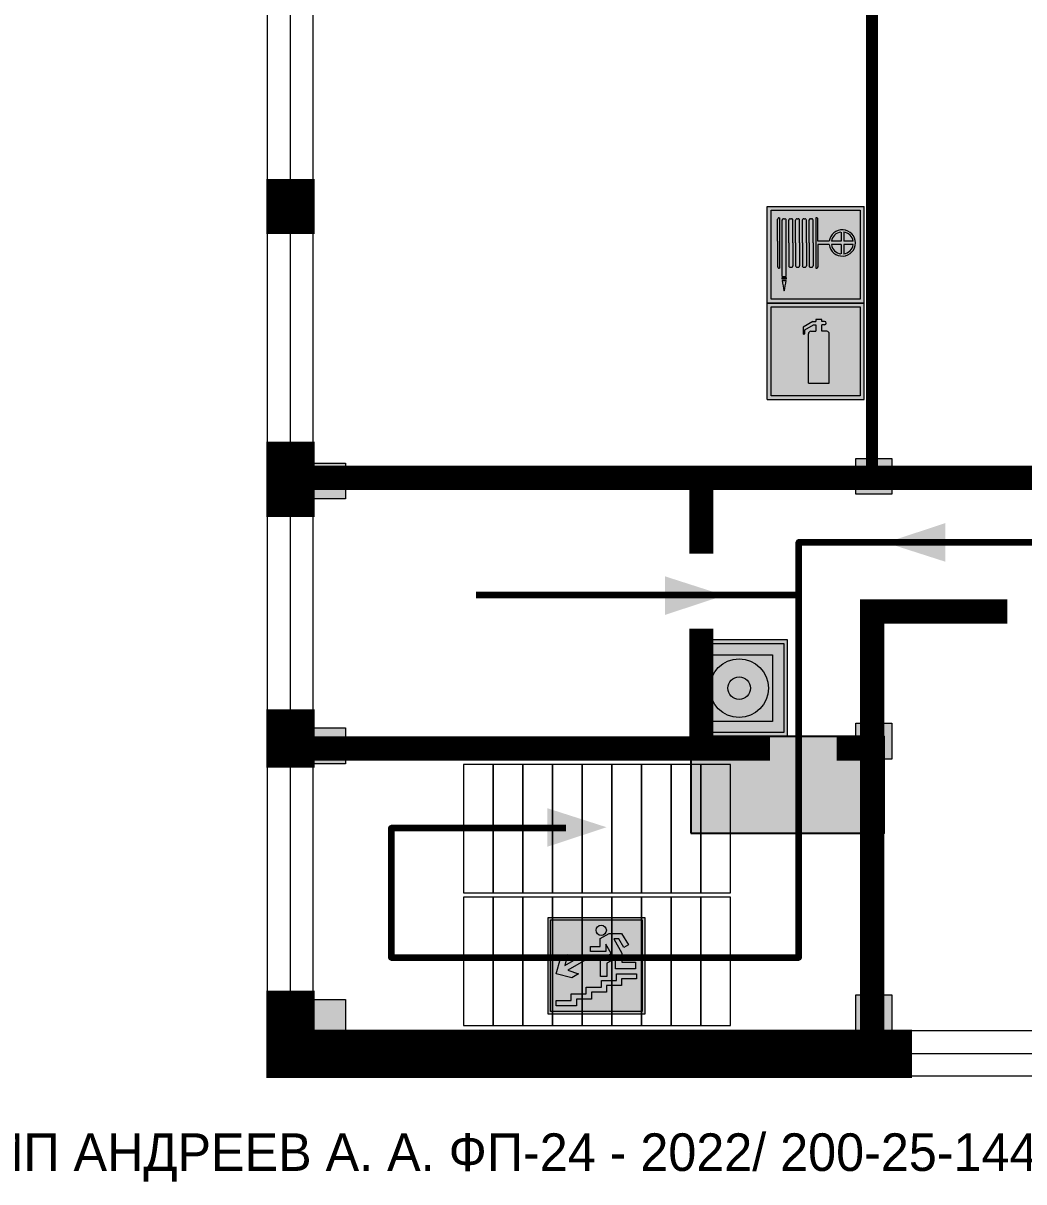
# Model space of a CAD drawing. Header units: millimetres. Extents: x 13810 to 67229, y 12374 to 21950.
# Drawn here: x 24899.3 to 24973.8, y 15349.4 to 15435.7 of the extents above; entities that cross this region are included whole.
import ezdxf

# ---------------------------------------------------------------- set-up
doc = ezdxf.new("R2010")
doc.units = ezdxf.units.MM
doc.layers.add('План_Штампы', color=7, linetype='Continuous')
doc.styles.add('обычный', font='arial.ttf')

# ---------------------------------------------------------------- blocks, each defined once
blk = doc.blocks.new('A$C7B4425F7')
at = {"true_color": 0xffffff}
blk.add_hatch(color=7, dxfattribs=at).paths.add_polyline_path([(0, 0), (-16, 0), (-16, -8), (0, -8)])
h = blk.add_hatch(color=126)
h.paths.add_polyline_path([(-0.2, -0.2), (-15.8, -0.2), (-15.8, -7.8), (-0.2, -7.8)])
h.paths.add_polyline_path([(-11.765, -2.031), (-11.765, -3.656), (-11.17, -3.656, -0.568275), (-11.17, -6.176), (-12.579, -6.176), (-12.579, -2.031)], flags=16)
h.paths.add_polyline_path([(-13.327, -4.117, -0.495768), (-13.589, -6.176), (-15.031, -6.176), (-15.031, -2.031), (-13.589, -2.031, -0.487973)], flags=16)
h.paths.add_polyline_path([(-10.252, -2.031), (-9.479, -2.031), (-9.479, -6.176), (-10.252, -6.176)], flags=16)
h.paths.add_polyline_path([(-13.842, -3.686), (-14.24, -3.686), (-14.24, -3.034), (-13.897, -3.034, -0.692621)], flags=0)
h.paths.add_polyline_path([(-9.15, -2.031), (-8.395, -2.031), (-8.039, -3.067), (-7.683, -2.031), (-6.928, -2.031), (-7.641, -4.104), (-6.928, -6.176), (-7.683, -6.176), (-8.039, -5.14), (-8.395, -6.176), (-9.15, -6.176), (-8.438, -4.104)], flags=16)
h.paths.add_polyline_path([(-11.761, -4.463), (-11.418, -4.463, -0.692621), (-11.362, -5.116), (-11.761, -5.116)], flags=0)
h.paths.add_polyline_path([(-13.897, -5.2), (-14.24, -5.2), (-14.24, -4.547), (-13.842, -4.547, -0.708038)], flags=0)
edge = h.paths.add_edge_path(flags=16)
edge.add_ellipse((-5.508, -4.079), major_axis=(0, 2.049), ratio=0.586184, start_angle=0, end_angle=360)
edge = h.paths.add_edge_path(flags=0)
edge.add_ellipse((-5.508, -4.079), major_axis=(0, 1.142), ratio=0.454828, start_angle=0, end_angle=360)
h.paths.add_polyline_path([(-4.129, -4.964, 0.377264), (-3.477, -4.517, 0.0555), (-3.157, -2.031), (-1.659, -2.031), (-1.659, -4.964), (-0.957, -4.964), (-0.957, -7.009), (-1.745, -7.009), (-1.745, -6.176), (-3.297, -6.176), (-3.297, -7.02), (-4.129, -7.02)], flags=16)
h.paths.add_polyline_path([(-2.725, -2.913), (-2.279, -2.913), (-2.279, -4.964), (-3.052, -4.964, 0.079136)], flags=0)
at = {"color": 126}
blk.add_lwpolyline([(-16, -8), (0, -8), (0, 0), (-16, 0)], close=True, dxfattribs=at)
blk = doc.blocks.new('A$C54414219')
at = {"true_color": 0xffffff}
h = blk.add_hatch(color=7, dxfattribs=at)
h.paths.add_polyline_path([(2.39, -9.45), (2.39, -18.3), (11.23, -18.3), (11.23, -9.45)], flags=0)
h.paths.add_polyline_path([(10.71, -13.87, -1), (2.92, -13.87, -1)], flags=0)
h.paths.add_polyline_path([(8.3, -13.87, -1), (5.33, -13.87, -1)], flags=0)
h.paths.add_polyline_path([(0.41, -7.47), (0.41, -20.27), (13.21, -20.27), (13.21, -7.47)])
h.paths.add_polyline_path([(0.92, -19.77), (12.71, -19.77), (12.71, -7.98), (0.92, -7.98)], flags=16)
h.paths.add_polyline_path([(11.23, -9.45), (11.23, -18.3), (2.39, -18.3), (2.39, -9.45)], flags=0)
at = {"lineweight": 5}
h = blk.add_hatch(color=242, dxfattribs=at)
h.paths.add_polyline_path([(12.71, -7.98), (0.92, -7.98), (0.92, -19.77), (12.71, -19.77)])
h.paths.add_polyline_path([(11.23, -18.3), (2.39, -18.3), (2.39, -9.45), (11.23, -9.45)], flags=16)
h.paths.add_polyline_path([(10.71, -13.87, -1), (2.92, -13.87, -1)], flags=0)
h.paths.add_polyline_path([(8.3, -13.87, -1), (5.33, -13.87, -1)], flags=0)
at = {"true_color": 0xffffff}
h = blk.add_hatch(color=7, dxfattribs=at)
h.paths.add_polyline_path([(2.39, -9.45), (2.39, -18.3), (11.23, -18.3), (11.23, -9.45)])
h.paths.add_polyline_path([(10.71, -13.87, -1), (2.92, -13.87, -1)], flags=16)
h.paths.add_polyline_path([(8.3, -13.87, -1), (5.33, -13.87, -1)], flags=0)
at = {"lineweight": 5}
h = blk.add_hatch(color=242, dxfattribs=at)
h.paths.add_polyline_path([(2.92, -13.87, 1), (10.71, -13.87, 1)])
h.paths.add_polyline_path([(8.3, -13.87, -1), (5.33, -13.87, -1)], flags=16)
at = {"color": 242, "lineweight": 5}
for p, q in [((0.41, -20.27), (0.41, -7.47)), ((0.41, -7.47), (13.21, -7.47)), ((0.41, -7.47), (13.21, -7.47)), ((13.21, -20.27), (13.21, -7.47)), ((0.41, -20.27), (13.21, -20.27))]:
    blk.add_line(p, q, dxfattribs=at)
for points in [[(0.92, -7.98), (12.71, -7.98), (12.71, -19.77), (0.92, -19.77)], [(2.39, -9.45), (11.23, -9.45), (11.23, -18.3), (2.39, -18.3)]]:
    blk.add_lwpolyline(points, close=True, dxfattribs=at)
for radius in [3.89, 1.49]:
    blk.add_circle((6.81, -13.87), radius, dxfattribs=at)
blk = doc.blocks.new('вниз 3')
at = {"lineweight": 0, "true_color": 0xffffff}
h = blk.add_hatch(color=7, dxfattribs=at)
h.dxf.hatch_style = 1
h.paths.add_polyline_path([(40997.497, -4475.686), (40997.253, -4475.284), (40995.761, -4476.146), (40995.972, -4475.233), (40995.394, -4475.564), (40995.047, -4476.834), (40996.329, -4477.171), (40996.905, -4476.83), (40995.999, -4476.549)], flags=0)
h.paths.add_polyline_path([(40999.811, -4473.953), (41000.217, -4473.953), (41000.645, -4474.666), (41001.025, -4474.432), (41000.463, -4473.487), (41000.424, -4473.487), (40999.433, -4473.487), (40998.679, -4473.917), (40998.679, -4474.571), (40997.884, -4474.571), (40997.884, -4475.003), (40999.145, -4475.003), (40999.145, -4474.432), (40999.145, -4474.383), (40999.586, -4475.15), (40998.717, -4475.67), (40998.717, -4477.062), (40999.238, -4477.062), (40999.238, -4475.964), (40999.945, -4475.563), (40999.945, -4476.425), (41001.611, -4476.425), (41001.611, -4475.876), (41000.466, -4475.876), (41000.466, -4475.121)], flags=0)
h.paths.add_polyline_path([(40999.2, -4473.237, 1), (40998.348, -4473.237, 1)], flags=0)
h.paths.add_polyline_path([(41000.458, -4477.262), (41001.687, -4477.262), (41001.687, -4476.836), (41000.029, -4476.836), (41000.029, -4477.393), (40998.784, -4477.393), (40998.784, -4477.954), (40997.534, -4477.954), (40997.534, -4478.5), (40996.288, -4478.5), (40996.288, -4479.058), (40995.053, -4479.058), (40995.053, -4479.479), (40995.289, -4479.479), (40996.718, -4479.479), (40996.718, -4478.923), (40997.971, -4478.923), (40997.971, -4478.361), (40999.197, -4478.361), (40999.197, -4477.812), (41000.458, -4477.812)], flags=0)
h.paths.add_polyline_path([(41002.371, -4472.173), (40994.371, -4472.173), (40994.371, -4480.173), (41002.371, -4480.173)])
h.paths.add_polyline_path([(41002.161, -4479.957), (40994.572, -4479.957), (40994.572, -4472.372), (41002.161, -4472.372)], flags=16)
h.paths.add_polyline_path([(41001.611, -4475.876), (41001.611, -4476.425), (40999.945, -4476.425), (40999.945, -4475.563), (40999.238, -4475.964), (40999.238, -4477.062), (40998.717, -4477.062), (40998.717, -4475.67), (40999.586, -4475.15), (40999.145, -4474.383), (40999.145, -4474.432), (40999.145, -4475.003), (40997.884, -4475.003), (40997.884, -4474.571), (40998.679, -4474.571), (40998.679, -4473.917), (40999.433, -4473.487), (41000.424, -4473.487), (41000.463, -4473.487), (41001.025, -4474.432), (41000.645, -4474.666), (41000.217, -4473.953), (40999.811, -4473.953), (41000.466, -4475.121), (41000.466, -4475.876)], flags=0)
h.paths.add_polyline_path([(41001.687, -4476.836), (41001.687, -4477.262), (41000.458, -4477.262), (41000.458, -4477.812), (40999.197, -4477.812), (40999.197, -4478.361), (40997.971, -4478.361), (40997.971, -4478.923), (40996.718, -4478.923), (40996.718, -4479.479), (40995.053, -4479.479), (40995.053, -4479.058), (40996.288, -4479.058), (40996.288, -4478.5), (40997.534, -4478.5), (40997.534, -4477.954), (40998.784, -4477.954), (40998.784, -4477.393), (41000.029, -4477.393), (41000.029, -4476.836)], flags=0)
h.paths.add_polyline_path([(40998.348, -4473.237, -1), (40999.2, -4473.237, -1)], flags=0)
h.paths.add_polyline_path([(40997.497, -4475.686), (40995.999, -4476.549), (40996.905, -4476.83), (40996.329, -4477.171), (40995.047, -4476.834), (40995.394, -4475.564), (40995.972, -4475.233), (40995.761, -4476.146), (40997.253, -4475.284)], flags=0)
at = {"lineweight": 0}
h = blk.add_hatch(color=126, dxfattribs=at)
h.dxf.hatch_style = 1
h.paths.add_polyline_path([(41002.161, -4472.372), (40994.572, -4472.372), (40994.572, -4479.957), (41002.161, -4479.957)])
h.paths.add_polyline_path([(40995.972, -4475.233), (40995.761, -4476.146), (40997.253, -4475.284), (40997.497, -4475.686), (40995.999, -4476.549), (40996.905, -4476.83), (40996.329, -4477.171), (40995.047, -4476.834), (40995.394, -4475.564)], flags=16)
h.paths.add_polyline_path([(40997.884, -4474.571), (40998.679, -4474.571), (40998.679, -4473.917), (40999.433, -4473.487), (41000.424, -4473.487), (41000.463, -4473.487), (41001.025, -4474.432), (41000.645, -4474.666), (41000.217, -4473.953), (40999.811, -4473.953), (41000.466, -4475.121), (41000.466, -4475.876), (41001.611, -4475.876), (41001.611, -4476.425), (40999.945, -4476.425), (40999.945, -4475.563), (40999.238, -4475.964), (40999.238, -4477.062), (40998.717, -4477.062), (40998.717, -4475.67), (40999.586, -4475.15), (40999.145, -4474.383), (40999.145, -4474.432), (40999.145, -4475.003), (40997.884, -4475.003)], flags=16)
h.paths.add_polyline_path([(40998.348, -4473.237, -1), (40999.2, -4473.237, -1)], flags=16)
h.paths.add_polyline_path([(40997.534, -4477.954), (40998.784, -4477.954), (40998.784, -4477.393), (41000.029, -4477.393), (41000.029, -4476.836), (41001.687, -4476.836), (41001.687, -4477.262), (41000.458, -4477.262), (41000.458, -4477.812), (40999.197, -4477.812), (40999.197, -4478.361), (40997.971, -4478.361), (40997.971, -4478.923), (40996.718, -4478.923), (40996.718, -4479.479), (40995.053, -4479.479), (40995.053, -4479.058), (40996.288, -4479.058), (40996.288, -4478.5), (40997.534, -4478.5)], flags=16)
at = {"lineweight": 0, "true_color": 0xffffff}
h = blk.add_hatch(color=7, dxfattribs=at)
h.dxf.hatch_style = 1
h.paths.add_polyline_path([(40999.2, -4473.237, 1), (40998.348, -4473.237, 1)])
h.paths.add_polyline_path([(40999.811, -4473.953), (41000.217, -4473.953), (41000.645, -4474.666), (41001.025, -4474.432), (41000.463, -4473.487), (41000.424, -4473.487), (40999.433, -4473.487), (40998.679, -4473.917), (40998.679, -4474.571), (40997.884, -4474.571), (40997.884, -4475.003), (40999.145, -4475.003), (40999.145, -4474.432), (40999.145, -4474.383), (40999.586, -4475.15), (40998.717, -4475.67), (40998.717, -4477.062), (40999.238, -4477.062), (40999.238, -4475.964), (40999.945, -4475.563), (40999.945, -4476.425), (41001.611, -4476.425), (41001.611, -4475.876), (41000.466, -4475.876), (41000.466, -4475.121)])
h.paths.add_polyline_path([(40999.197, -4477.812), (41000.458, -4477.812), (41000.458, -4477.262), (41001.687, -4477.262), (41001.687, -4476.836), (41000.029, -4476.836), (41000.029, -4477.393), (40998.784, -4477.393), (40998.784, -4477.954), (40997.534, -4477.954), (40997.534, -4478.5), (40996.288, -4478.5), (40996.288, -4479.058), (40995.053, -4479.058), (40995.053, -4479.479), (40995.289, -4479.479), (40996.718, -4479.479), (40996.718, -4478.923), (40997.971, -4478.923), (40997.971, -4478.361), (40999.197, -4478.361)])
h.paths.add_polyline_path([(40997.497, -4475.686), (40997.253, -4475.284), (40995.761, -4476.146), (40995.972, -4475.233), (40995.394, -4475.564), (40995.047, -4476.834), (40996.329, -4477.171), (40996.905, -4476.83), (40995.999, -4476.549)])
at = {"color": 126, "lineweight": 0}
for points in [[(40994.371, -4472.173), (41002.371, -4472.173), (41002.371, -4480.173), (40994.371, -4480.173)], [(40994.572, -4472.372), (41002.161, -4472.372), (41002.161, -4479.957), (40994.572, -4479.957)]]:
    blk.add_lwpolyline(points, close=True, dxfattribs=at)
for points in [[(40999.145, -4474.432), (40999.145, -4475.003), (40997.884, -4475.003), (40997.884, -4474.571), (40998.679, -4474.571), (40998.679, -4473.917), (40999.433, -4473.487), (41000.424, -4473.487), (41000.463, -4473.487), (41001.025, -4474.432), (41000.645, -4474.666), (41000.217, -4473.953), (40999.811, -4473.953), (41000.466, -4475.121), (41000.466, -4475.876), (41001.611, -4475.876), (41001.611, -4476.425), (40999.945, -4476.425), (40999.945, -4475.563), (40999.238, -4475.964), (40999.238, -4477.062), (40998.717, -4477.062), (40998.717, -4475.67), (40999.586, -4475.15), (40999.145, -4474.383), (40999.145, -4474.432)], [(40995.047, -4476.834), (40995.394, -4475.564), (40995.972, -4475.233), (40995.761, -4476.146), (40997.253, -4475.284), (40997.497, -4475.686), (40995.999, -4476.549), (40996.905, -4476.83), (40996.329, -4477.171), (40995.047, -4476.834)], [(40995.289, -4479.479), (40995.053, -4479.479), (40995.053, -4479.058), (40996.288, -4479.058), (40996.288, -4478.5), (40997.534, -4478.5), (40997.534, -4477.954), (40998.784, -4477.954), (40998.784, -4477.393), (41000.029, -4477.393), (41000.029, -4476.836), (41001.687, -4476.836), (41001.687, -4477.262), (41000.458, -4477.262), (41000.458, -4477.812), (40999.197, -4477.812), (40999.197, -4478.361), (40997.971, -4478.361), (40997.971, -4478.923), (40996.718, -4478.923), (40996.718, -4479.479), (40995.053, -4479.479)]]:
    blk.add_lwpolyline(points, dxfattribs=at)
blk.add_circle((40998.774, -4473.237), 0.426, dxfattribs=at)
blk = doc.blocks.new('A$C3AD82952')
at = {"true_color": 0xf5f5ff}
h = blk.add_hatch(color=7, dxfattribs=at)
h.dxf.hatch_style = 1
h.paths.add_polyline_path([(8.21, 8.73, 0.414214), (7.89, 9.05), (7.22, 9.05), (7.22, 9.92), (7.59, 9.92, 1), (7.57, 10.36), (7.22, 10.36), (7.22, 10.6), (6.43, 10.6), (6.43, 10.36), (6.01, 10.36), (4.74, 9.59), (4.74, 8.69), (4.98, 8.73), (4.98, 9.26), (6.12, 9.91), (6.43, 9.91), (6.43, 9.05), (5.76, 9.05, 0.414214), (5.44, 8.73), (5.44, 2.2), (8.21, 2.2)], flags=0)
h.paths.add_polyline_path([(12.8, 12.8), (0, 12.8), (0, 0), (12.8, 0)])
h.paths.add_polyline_path([(0.51, 12.29), (12.29, 12.29), (12.29, 0.51), (0.51, 0.51)], flags=16)
h.paths.add_polyline_path([(4.74, 9.59), (6.01, 10.36), (6.43, 10.36), (6.43, 10.6), (7.22, 10.6), (7.22, 10.36), (7.59, 10.36, -0.94586), (7.59, 9.92), (7.22, 9.92), (7.22, 9.05), (7.89, 9.05, -0.414214), (8.21, 8.73), (8.21, 2.2), (5.44, 2.2), (5.44, 8.73, -0.414214), (5.76, 9.05), (6.43, 9.05), (6.43, 9.91), (6.12, 9.91), (4.98, 9.26), (4.98, 8.73), (4.74, 8.69)], flags=0)
h = blk.add_hatch(color=242)
h.dxf.hatch_style = 1
h.paths.add_polyline_path([(12.29, 12.29), (0.51, 12.29), (0.51, 0.51), (12.29, 0.51)])
h.paths.add_polyline_path([(4.74, 8.69), (4.74, 9.59), (6.01, 10.36), (6.43, 10.36), (6.43, 10.6), (7.22, 10.6), (7.22, 10.36), (7.59, 10.36, -0.94586), (7.59, 9.92), (7.22, 9.92), (7.22, 9.05), (7.89, 9.05, -0.414214), (8.21, 8.73), (8.21, 2.2), (5.44, 2.2), (5.44, 8.73, -0.414214), (5.76, 9.05), (6.43, 9.05), (6.43, 9.91), (6.12, 9.91), (4.98, 9.26), (4.98, 8.73)], flags=16)
h = blk.add_hatch(color=7, dxfattribs=at)
h.dxf.hatch_style = 1
h.paths.add_polyline_path([(8.21, 8.73, 0.414214), (7.89, 9.05), (7.22, 9.05), (7.22, 9.92), (7.59, 9.92, 1), (7.57, 10.36), (7.22, 10.36), (7.22, 10.6), (6.43, 10.6), (6.43, 10.36), (6.01, 10.36), (4.74, 9.59), (4.74, 8.69), (4.98, 8.73), (4.98, 9.26), (6.12, 9.91), (6.43, 9.91), (6.43, 9.05), (5.76, 9.05, 0.414214), (5.44, 8.73), (5.44, 2.2), (8.21, 2.2)])
at = {"color": 242, "lineweight": 5}
for p, q in [((0, 0), (0, 12.8)), ((0, 12.8), (12.8, 12.8)), ((12.8, 0), (12.8, 12.8)), ((6.01, 10.36), (4.74, 9.59)), ((4.74, 9.59), (4.74, 8.69)), ((4.98, 9.26), (6.12, 9.91)), ((4.98, 8.73), (4.98, 9.26)), ((6.01, 10.36), (6.43, 10.36)), ((6.12, 9.91), (6.43, 9.91)), ((7.22, 10.6), (6.43, 10.6)), ((6.43, 10.6), (6.43, 10.36)), ((6.43, 9.91), (6.43, 9.05)), ((7.22, 10.36), (7.22, 10.6)), ((7.59, 10.36), (7.22, 10.36)), ((7.22, 9.05), (7.22, 9.92)), ((7.59, 9.92), (7.22, 9.92)), ((4.74, 8.69), (4.98, 8.73)), ((5.44, 2.2), (5.44, 8.73)), ((5.76, 9.05), (6.43, 9.05)), ((7.89, 9.05), (7.22, 9.05)), ((8.21, 2.2), (8.21, 8.73)), ((5.44, 2.2), (8.21, 2.2)), ((0, 0), (12.8, 0))]:
    blk.add_line(p, q, dxfattribs=at)
blk.add_lwpolyline([(0.51, 12.29), (12.29, 12.29), (12.29, 0.51), (0.51, 0.51)], close=True, dxfattribs=at)
for centre, radius, start, end in [((7.58, 10.14), 0.223, 273.1875, 86.8125), ((5.76, 8.73), 0.32, 90, 180), ((7.89, 8.73), 0.32, 0, 90)]:
    blk.add_arc(centre, radius, start, end, dxfattribs=at)
blk = doc.blocks.new('A$C37112FD5')
at = {"true_color": 0xf5f5ff}
h = blk.add_hatch(color=7, dxfattribs=at)
h.dxf.hatch_style = 1
h.paths.add_polyline_path([(12.8, -7.4), (0, -7.4), (0, -20.2), (12.8, -20.2)])
h.paths.add_polyline_path([(12.29, -7.91), (12.29, -19.69), (0.51, -19.69), (0.51, -7.91)], flags=16)
h.paths.add_polyline_path([(4.98, -9.04, -0.42597), (5.17, -9.22), (5.17, -12.25), (5.17, -15.29, -0.432244), (4.98, -15.47), (4.83, -15.47, -0.42597), (4.64, -15.29), (4.64, -12.25), (4.64, -9.22, -0.432244), (4.83, -9.04)], flags=0)
h.paths.add_polyline_path([(4.28, -9.22), (4.28, -12.25), (4.28, -15.29, -0.432244), (4.09, -15.47), (3.94, -15.47, -0.42597), (3.75, -15.29), (3.75, -12.25), (3.75, -9.22, -0.432244), (3.94, -9.04), (4.09, -9.04, -0.42597)], flags=0)
h.paths.add_polyline_path([(5.72, -9.04), (5.87, -9.04, -0.42597), (6.06, -9.22), (6.06, -12.25), (6.06, -15.29, -0.432244), (5.87, -15.47), (5.72, -15.47, -0.42597), (5.53, -15.29), (5.53, -12.25), (5.53, -9.22, -0.432244)], flags=0)
h.paths.add_polyline_path([(6.42, -8.9), (6.5, -8.9, -0.42597), (6.69, -9.08), (6.69, -12.03), (8.21, -12.03, -15.824349), (8.21, -12.47), (6.69, -12.47), (6.69, -15.42, -0.432244), (6.5, -15.6), (6.42, -15.6)], flags=0)
h.paths.add_polyline_path([(3.39, -9.22), (3.39, -12.25), (3.39, -15.29, -0.432244), (3.2, -15.47), (3.05, -15.47, -0.42597), (2.85, -15.29), (2.85, -12.25), (2.85, -9.22, -0.432244), (3.05, -9.04), (3.2, -9.04, -0.42597)], flags=0)
h.paths.add_polyline_path([(2.5, -9.22), (2.5, -16.71), (1.96, -16.71), (1.96, -9.22, -0.432244), (2.15, -9.04), (2.31, -9.04, -0.42597)], flags=0)
h.paths.add_polyline_path([(1.61, -8.9), (1.61, -15.6), (1.57, -15.6, -0.42597), (1.37, -15.42), (1.37, -12.03), (1.37, -9.09, -0.432244), (1.57, -8.9)], flags=0)
h.paths.add_polyline_path([(9.76, -10.81), (9.76, -12.03), (8.49, -12.03, -0.336371)], flags=0)
h.paths.add_polyline_path([(8.49, -12.47), (9.76, -12.47), (9.76, -13.7, -0.336371)], flags=0)
h.paths.add_polyline_path([(10.11, -10.81, -0.336371), (11.38, -12.03), (10.11, -12.03)], flags=0)
h.paths.add_polyline_path([(10.11, -12.47), (11.38, -12.47, -0.336371), (10.11, -13.7)], flags=0)
h.paths.add_polyline_path([(2.5, -16.84), (2.5, -17.05), (1.97, -17.05), (1.97, -16.84)], flags=0)
h.paths.add_polyline_path([(2.5, -17.24, -0.033778), (2.24, -18.6, -0.033778), (1.97, -17.24)], flags=0)
h = blk.add_hatch(color=242)
h.dxf.hatch_style = 1
h.paths.add_polyline_path([(12.29, -7.91), (0.51, -7.91), (0.51, -19.69), (12.29, -19.69)])
h.paths.add_polyline_path([(6.42, -15.6), (6.42, -8.9), (6.5, -8.9, -0.42597), (6.69, -9.08), (6.69, -12.03), (8.21, -12.03, -15.824349), (8.21, -12.47), (6.69, -12.47), (6.69, -15.42, -0.432244), (6.5, -15.6)], flags=16)
h.paths.add_polyline_path([(5.87, -15.47), (5.72, -15.47, -0.42597), (5.53, -15.29), (5.53, -12.25), (5.53, -9.22, -0.432244), (5.72, -9.04), (5.87, -9.04, -0.42597), (6.06, -9.22), (6.06, -12.25), (6.06, -15.29, -0.432244)], flags=16)
h.paths.add_polyline_path([(4.98, -15.47), (4.83, -15.47, -0.42597), (4.64, -15.29), (4.64, -12.25), (4.64, -9.22, -0.432244), (4.83, -9.04), (4.98, -9.04, -0.42597), (5.17, -9.22), (5.17, -12.25), (5.17, -15.29, -0.432244)], flags=16)
h.paths.add_polyline_path([(4.09, -15.47), (3.94, -15.47, -0.42597), (3.75, -15.29), (3.75, -12.25), (3.75, -9.22, -0.432244), (3.94, -9.04), (4.09, -9.04, -0.42597), (4.28, -9.22), (4.28, -12.25), (4.28, -15.29, -0.432244)], flags=16)
h.paths.add_polyline_path([(3.2, -15.47), (3.05, -15.47, -0.42597), (2.85, -15.29), (2.85, -12.25), (2.85, -9.22, -0.432244), (3.05, -9.04), (3.2, -9.04, -0.42597), (3.39, -9.22), (3.39, -12.25), (3.39, -15.29, -0.432244)], flags=16)
h.paths.add_polyline_path([(2.5, -17.05), (1.97, -17.05), (1.97, -16.84), (2.5, -16.84)], flags=16)
h.paths.add_polyline_path([(2.5, -17.24, -0.033778), (2.24, -18.6, -0.033778), (1.97, -17.24)], flags=16)
h.paths.add_polyline_path([(2.5, -16.71), (1.96, -16.71), (1.96, -9.22, -0.432244), (2.15, -9.04), (2.31, -9.04, -0.42597), (2.5, -9.22)], flags=16)
h.paths.add_polyline_path([(1.61, -15.6), (1.57, -15.6, -0.42597), (1.37, -15.42), (1.37, -12.03), (1.37, -9.09, -0.432244), (1.57, -8.9), (1.61, -8.9)], flags=16)
h.paths.add_polyline_path([(8.49, -12.47), (9.76, -12.47), (9.76, -13.7, -0.336371)], flags=0)
h.paths.add_polyline_path([(10.11, -13.7), (10.11, -12.47), (11.38, -12.47, -0.336371)], flags=0)
h.paths.add_polyline_path([(8.49, -12.03, -0.336371), (9.76, -10.81), (9.76, -12.03)], flags=0)
h.paths.add_polyline_path([(10.11, -12.03), (10.11, -10.81, -0.336371), (11.38, -12.03)], flags=0)
h = blk.add_hatch(color=7, dxfattribs=at)
h.dxf.hatch_style = 1
h.paths.add_polyline_path([(1.61, -8.9), (1.57, -8.9, 0.432244), (1.37, -9.09), (1.37, -12.03), (1.37, -15.42, 0.42597), (1.57, -15.6), (1.61, -15.6)])
h.paths.add_polyline_path([(2.5, -9.22, 0.42597), (2.31, -9.04), (2.15, -9.04, 0.432244), (1.96, -9.22), (1.96, -16.71), (2.5, -16.71)])
h.paths.add_polyline_path([(2.5, -16.84), (1.97, -16.84), (1.97, -17.05), (2.5, -17.05)])
h.paths.add_polyline_path([(2.5, -17.24), (1.97, -17.24, 0.033778), (2.24, -18.6, 0.033778)])
h.paths.add_polyline_path([(3.39, -12.25), (3.39, -9.22, 0.42597), (3.2, -9.04), (3.05, -9.04, 0.432244), (2.85, -9.22), (2.85, -12.25), (2.85, -15.29, 0.42597), (3.05, -15.47), (3.2, -15.47, 0.432244), (3.39, -15.29)])
h.paths.add_polyline_path([(4.28, -12.25), (4.28, -9.22, 0.42597), (4.09, -9.04), (3.94, -9.04, 0.432244), (3.75, -9.22), (3.75, -12.25), (3.75, -15.29, 0.42597), (3.94, -15.47), (4.09, -15.47, 0.432244), (4.28, -15.29)])
h.paths.add_polyline_path([(5.17, -12.25), (5.17, -9.22, 0.42597), (4.98, -9.04), (4.83, -9.04, 0.432244), (4.64, -9.22), (4.64, -12.25), (4.64, -15.29, 0.42597), (4.83, -15.47), (4.98, -15.47, 0.432244), (5.17, -15.29)])
h.paths.add_polyline_path([(6.06, -12.25), (6.06, -9.22, 0.42597), (5.87, -9.04), (5.72, -9.04, 0.432244), (5.53, -9.22), (5.53, -12.25), (5.53, -15.29, 0.42597), (5.72, -15.47), (5.87, -15.47, 0.432244), (6.06, -15.29)])
h.paths.add_polyline_path([(6.69, -12.47), (8.21, -12.47, 15.824349), (8.21, -12.03), (6.69, -12.03), (6.69, -9.08, 0.42597), (6.5, -8.9), (6.42, -8.9), (6.42, -15.6), (6.5, -15.6, 0.432244), (6.69, -15.42)])
h.paths.add_polyline_path([(8.49, -12.47), (9.76, -12.47), (9.76, -13.7, -0.336371)], flags=16)
h.paths.add_polyline_path([(8.49, -12.03, -0.336371), (9.76, -10.81), (9.76, -12.03)], flags=16)
h.paths.add_polyline_path([(10.11, -12.47), (11.38, -12.47, -0.336371), (10.11, -13.7)], flags=16)
h.paths.add_polyline_path([(10.11, -12.03), (10.11, -10.81, -0.336371), (11.38, -12.03)], flags=16)
h = blk.add_hatch(color=242)
h.dxf.hatch_style = 1
h.paths.add_polyline_path([(9.76, -10.81, 0.336371), (8.49, -12.03), (9.76, -12.03)])
h.paths.add_polyline_path([(10.11, -10.81), (10.11, -12.03), (11.38, -12.03, 0.336371)])
h.paths.add_polyline_path([(11.38, -12.47), (10.11, -12.47), (10.11, -13.7, 0.336371)])
h.paths.add_polyline_path([(9.76, -12.47), (8.49, -12.47, 0.336371), (9.76, -13.7)])
at = {"color": 242, "lineweight": 5}
for p, q in [((0, -20.2), (0, -7.4)), ((0, -7.4), (12.8, -7.4)), ((12.8, -20.2), (12.8, -7.4)), ((1.37, -12.03), (1.37, -9.08)), ((1.57, -8.9), (1.61, -8.9)), ((1.61, -8.9), (1.61, -15.6)), ((2.15, -9.04), (2.31, -9.04)), ((3.05, -9.04), (3.2, -9.04)), ((3.94, -9.04), (4.09, -9.04)), ((4.83, -9.04), (4.98, -9.04)), ((5.72, -9.04), (5.87, -9.04)), ((6.42, -8.9), (6.42, -15.6)), ((6.5, -8.9), (6.42, -8.9)), ((6.69, -12.03), (6.69, -9.08)), ((1.96, -16.71), (1.96, -9.22)), ((2.5, -16.71), (2.5, -9.22)), ((2.85, -12.25), (2.85, -9.22)), ((3.39, -12.25), (3.39, -9.22)), ((3.75, -12.25), (3.75, -9.22)), ((4.28, -12.25), (4.28, -9.22)), ((4.64, -12.25), (4.64, -9.22)), ((5.17, -12.25), (5.17, -9.22)), ((5.53, -12.25), (5.53, -9.22)), ((6.06, -12.25), (6.06, -9.22)), ((1.37, -12.03), (1.37, -15.42)), ((2.85, -12.25), (2.85, -15.29)), ((3.39, -12.25), (3.39, -15.29)), ((3.75, -12.25), (3.75, -15.29)), ((4.28, -12.25), (4.28, -15.29)), ((4.64, -12.25), (4.64, -15.29)), ((5.17, -12.25), (5.17, -15.29)), ((5.53, -12.25), (5.53, -15.29)), ((6.06, -12.25), (6.06, -15.29)), ((8.21, -12.03), (6.69, -12.03)), ((9.76, -12.03), (8.49, -12.03)), ((9.76, -10.81), (9.76, -12.03)), ((10.11, -10.81), (10.11, -12.03)), ((11.38, -12.03), (10.11, -12.03)), ((8.21, -12.47), (6.69, -12.47)), ((6.69, -12.47), (6.69, -15.42)), ((9.76, -12.47), (8.49, -12.47)), ((9.76, -12.47), (9.76, -13.7)), ((11.38, -12.47), (10.11, -12.47)), ((10.11, -12.47), (10.11, -13.7)), ((1.57, -15.6), (1.61, -15.6)), ((1.96, -16.71), (2.5, -16.71)), ((1.97, -16.84), (2.5, -16.84)), ((1.97, -17.05), (1.97, -16.84)), ((2.5, -16.84), (2.5, -17.05)), ((3.05, -15.47), (3.2, -15.47)), ((3.94, -15.47), (4.09, -15.47)), ((4.83, -15.47), (4.98, -15.47)), ((5.72, -15.47), (5.87, -15.47)), ((6.42, -15.6), (6.5, -15.6)), ((2.5, -17.05), (1.97, -17.05)), ((1.97, -17.24), (2.5, -17.24)), ((0, -20.2), (12.8, -20.2))]:
    blk.add_line(p, q, dxfattribs=at)
blk.add_lwpolyline([(0.51, -7.91), (12.29, -7.91), (12.29, -19.69), (0.51, -19.69)], close=True, dxfattribs=at)
for centre, radius, start, end in [((1.56, -9.09), 0.182, 87.1027, 180.6071), ((2.15, -9.22), 0.182, 87.1027, 180.6071), ((2.32, -9.22), 0.182, 359.3929, 92.8973), ((3.04, -9.22), 0.182, 87.1027, 180.6071), ((3.21, -9.22), 0.182, 359.3929, 92.8973), ((3.93, -9.22), 0.182, 87.1027, 180.6071), ((4.1, -9.22), 0.182, 359.3929, 92.8973), ((4.82, -9.22), 0.182, 87.1027, 180.6071), ((4.99, -9.22), 0.182, 359.3929, 92.8973), ((5.71, -9.22), 0.182, 87.1027, 180.6071), ((5.88, -9.22), 0.182, 359.3929, 92.8973), ((6.51, -9.09), 0.182, 359.3929, 92.8973), ((9.93, -12.25), 1.74, 187.2319, 172.7681), ((9.93, -12.25), 1.46, 96.9927, 171.3585), ((9.93, -12.25), 1.46, 8.6415, 83.0073), ((9.93, -12.25), 1.46, 188.6415, 263.0073), ((9.93, -12.25), 1.46, 276.9927, 351.3585), ((3.04, -15.29), 0.182, 179.3929, 272.8973), ((3.21, -15.29), 0.182, 267.1027, 0.6071), ((3.93, -15.29), 0.182, 179.3929, 272.8973), ((4.1, -15.29), 0.182, 267.1027, 0.6071), ((4.82, -15.29), 0.182, 179.3929, 272.8973), ((4.99, -15.29), 0.182, 267.1027, 0.6071), ((5.71, -15.29), 0.182, 179.3929, 272.8973), ((5.88, -15.29), 0.182, 267.1027, 0.6071), ((1.56, -15.42), 0.182, 179.3929, 272.8973), ((6.51, -15.42), 0.182, 267.1027, 0.6071), ((12.17, -15.98), 10.27, 187.041, 194.7793), ((-7.7, -15.98), 10.27, 345.2207, 352.959)]:
    blk.add_arc(centre, radius, start, end, dxfattribs=at)

msp = doc.modelspace()

# ---------------------------------------------------------------- hatches: boundary and pattern name
at = {"lineweight": 0}
h = msp.add_hatch(color=256, dxfattribs=at)
h.dxf.hatch_style = 1
h.paths.add_polyline_path([(24920.648, 15402.917), (24920.648, 15400.248), (24923.315, 15400.248), (24923.315, 15402.917)])
h = msp.add_hatch(color=256, dxfattribs=at)
h.dxf.hatch_style = 1
h.paths.add_polyline_path([(24961.315, 15403.265), (24961.315, 15400.596), (24963.982, 15400.596), (24963.982, 15403.265)])
h = msp.add_hatch(color=256, dxfattribs=at)
h.dxf.hatch_style = 1
h.paths.add_polyline_path([(24961.315, 15383.537), (24961.315, 15380.868), (24963.982, 15380.868), (24963.982, 15383.537)])
h = msp.add_hatch(color=256, dxfattribs=at)
h.dxf.hatch_style = 1
h.paths.add_polyline_path([(24920.648, 15383.189), (24920.648, 15380.52), (24923.315, 15380.52), (24923.315, 15383.189)])
h = msp.add_hatch(color=256, dxfattribs=at)
h.dxf.hatch_style = 1
h.paths.add_polyline_path([(24920.648, 15362.952), (24920.648, 15360.282), (24923.315, 15360.282), (24923.315, 15362.952)])
h = msp.add_hatch(color=256, dxfattribs=at)
h.dxf.hatch_style = 1
h.paths.add_polyline_path([(24961.315, 15363.299), (24961.315, 15360.63), (24963.982, 15360.63), (24963.982, 15363.299)])

# ---------------------------------------------------------------- linework, layer by layer
for points in [[(24917.516, 15363.395), (24917.516, 15647.788)], [(24919.221, 15363.624), (24919.221, 15648.017)], [(24920.906, 15363.356), (24920.906, 15647.749)], [(25162.453, 15360.63), (24953.302, 15360.63)], [(25162.19, 15358.915), (24953.038, 15358.915)], [(25162.293, 15357.259), (24953.141, 15357.259)]]:
    msp.add_lwpolyline(points, dxfattribs=at)
for points, const_width in [([(24949.808, 15396.171), (24949.808, 15401.815), (24919.576, 15401.815), (25144.025, 15401.815), (25144.025, 15442.679), (25138.597, 15442.679), (25147.276, 15442.679)], 1.8), ([(24919.221, 15419.99), (24919.221, 15424.081)], 3.6), ([(24919.221, 15398.901), (24919.221, 15404.525)], 3.6), ([(24972.601, 15391.864), (24962.529, 15391.864), (24962.529, 15359.053)], 1.8), ([(24949.808, 15381.651), (24949.808, 15390.587)], 1.8), ([(24919.221, 15380.24), (24919.221, 15384.585)], 3.6), ([(24954.929, 15381.651), (24919.173, 15381.651)], 1.8), ([(24962.529, 15381.651), (24959.876, 15381.651)], 1.8), ([(24965.492, 15358.915), (24919.221, 15358.915), (24919.221, 15363.624)], 3.6)]:
    msp.add_lwpolyline(points, dxfattribs=dict(at, const_width=const_width))
at = {"lineweight": 100, "const_width": 0.9}
msp.add_lwpolyline([(24962.518, 15401.12), (24962.518, 15441.349)], dxfattribs=at)
at = {"lineweight": 0}
for points in [[(24920.648, 15400.248), (24920.648, 15402.917), (24923.315, 15402.917), (24923.315, 15400.248)], [(24961.315, 15400.596), (24961.315, 15403.265), (24963.982, 15403.265), (24963.982, 15400.596)], [(24961.315, 15380.868), (24961.315, 15383.537), (24963.982, 15383.537), (24963.982, 15380.868)], [(24920.648, 15380.52), (24920.648, 15383.189), (24923.315, 15383.189), (24923.315, 15380.52)], [(24934.311, 15370.893), (24934.311, 15380.464), (24932.103, 15380.464), (24932.103, 15370.893)], [(24936.518, 15370.893), (24936.518, 15380.464), (24934.311, 15380.464), (24934.311, 15370.893)], [(24938.725, 15370.893), (24938.725, 15380.464), (24936.518, 15380.464), (24936.518, 15370.893)], [(24940.932, 15370.893), (24940.932, 15380.464), (24938.725, 15380.464), (24938.725, 15370.893)], [(24943.14, 15370.893), (24943.14, 15380.464), (24940.932, 15380.464), (24940.932, 15370.893)], [(24945.347, 15370.893), (24945.347, 15380.464), (24943.14, 15380.464), (24943.14, 15370.893)], [(24947.554, 15370.893), (24947.554, 15380.464), (24945.347, 15380.464), (24945.347, 15370.893)], [(24949.761, 15370.893), (24949.761, 15380.464), (24947.554, 15380.464), (24947.554, 15370.893)], [(24951.968, 15370.893), (24951.968, 15380.464), (24949.761, 15380.464), (24949.761, 15370.893)], [(24934.311, 15361.016), (24934.311, 15370.586), (24932.103, 15370.586), (24932.103, 15361.016)], [(24936.518, 15361.016), (24936.518, 15370.586), (24934.311, 15370.586), (24934.311, 15361.016)], [(24938.725, 15361.016), (24938.725, 15370.586), (24936.518, 15370.586), (24936.518, 15361.016)], [(24940.932, 15361.016), (24940.932, 15370.586), (24938.725, 15370.586), (24938.725, 15361.016)], [(24943.14, 15361.016), (24943.14, 15370.586), (24940.932, 15370.586), (24940.932, 15361.016)], [(24945.347, 15361.016), (24945.347, 15370.586), (24943.14, 15370.586), (24943.14, 15361.016)], [(24947.554, 15361.016), (24947.554, 15370.586), (24945.347, 15370.586), (24945.347, 15361.016)], [(24949.761, 15361.016), (24949.761, 15370.586), (24947.554, 15370.586), (24947.554, 15361.016)], [(24951.968, 15361.016), (24951.968, 15370.586), (24949.761, 15370.586), (24949.761, 15361.016)], [(24920.648, 15360.282), (24920.648, 15362.952), (24923.315, 15362.952), (24923.315, 15360.282)], [(24961.315, 15360.63), (24961.315, 15363.299), (24963.982, 15363.299), (24963.982, 15360.63)]]:
    msp.add_lwpolyline(points, close=True, dxfattribs=at)
at = {"color": 126, "lineweight": 100, "true_color": 0x008754}
for points in [[(24939.727, 15375.732), (24926.723, 15375.732), (24926.723, 15366.089), (24957.057, 15366.089), (24957.057, 15397.021), (25150.839, 15397.021), (25150.839, 15375.335)], [(24957.057, 15393.08), (24933.045, 15393.08)]]:
    msp.add_lwpolyline(points, dxfattribs=at)
at = {"layer": 'План_Штампы', "color": 126, "true_color": 0x008754}
for points in [[(24967.968, 15398.444), (24967.964, 15395.572), (24963.556, 15396.99)], [(24947.105, 15391.607), (24947.109, 15394.479), (24951.517, 15393.061)], [(24938.341, 15374.336), (24938.344, 15377.207), (24942.753, 15375.79)]]:
    msp.add_solid(points, dxfattribs=at)

# ---------------------------------------------------------------- block references
for name, p, xscale, yscale, zscale in [('A$C37112FD5', (24954.718, 15426.205), 0.5624985604081303, 0.5624985604081303, 0.5624985604081303), ('A$C3AD82952', (24954.718, 15407.643), 0.5625, 0.5625, 0.5625)]:
    msp.add_blockref(name, p, dxfattribs=dict(xscale=xscale, yscale=yscale, zscale=zscale))
at = {"xscale": 0.5625, "yscale": 0.5625, "zscale": 0.5625, "rotation": 89.99999999999999}
msp.add_blockref('A$C54414219', (24944.818, 15382.321), dxfattribs=at)
at = {"color": 126, "true_color": 0x008754, "xscale": 0.9, "yscale": 0.9, "zscale": 0.9}
msp.add_blockref('вниз 3', (-11956.54, 19394.025), dxfattribs=at)
at = {"layer": 'План_Штампы', "xscale": 0.9, "yscale": 0.9, "zscale": 0.9}
msp.add_blockref('A$C7B4425F7', (24963.422, 15382.553), dxfattribs=at)

# ---------------------------------------------------------------- texts
at = {"lineweight": 0, "insert": (24938.622, 15351.181), "char_height": 2.8, "width": 191.34838, "attachment_point": 5, "style": 'обычный'}
msp.add_mtext('\\pi-8.4,l8.4,t8.4;{\\fProxima Nova Rg|b0|i0|c204|p2;ИЗГОТОВИТЕЛЬ: ИП АНДРЕЕВ А. А.\\fProxima Nova Rg|b0|i0|c0|p2; \\fProxima Nova Rg|b0|i0|c204|p2;ФП-24 - 2022/ 200-25-1440 ГОСТ 34428-2018-Е\\H1.2266x; }', dxfattribs=at)

doc.saveas('drawing.dxf')
